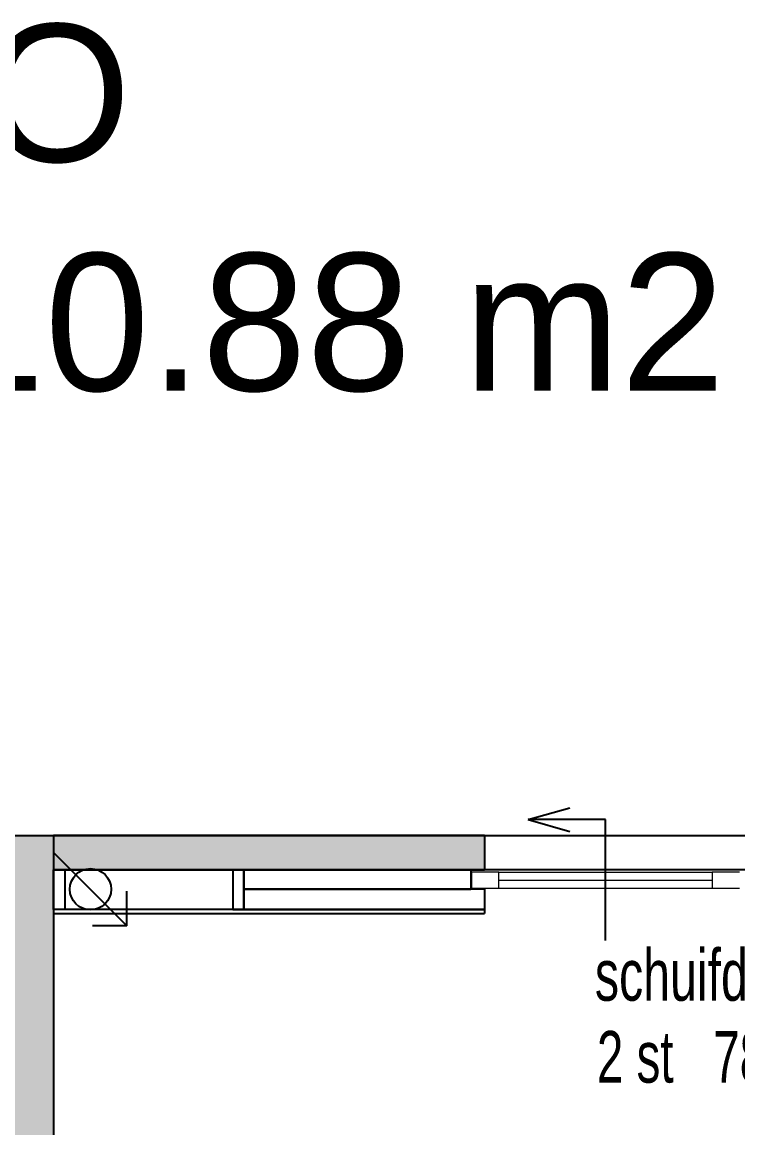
# Model space of a CAD drawing. Header units: millimetres. Extents: x 0 to 59350, y 0 to 29700.
# Drawn here: x 38753 to 39273, y 18796 to 19600 of the extents above; entities that cross this region are included whole.
import ezdxf

# ---------------------------------------------------------------- set-up
doc = ezdxf.new("R2010")
doc.units = ezdxf.units.MM
doc.linetypes.add('PUNKT2_S9', pattern=[1, 0, -1])
doc.layers.add('Standard', color=7, linetype='Continuous', lineweight=25)
doc.styles.add('ARIAL', font='arial.ttf')

msp = doc.modelspace()

# ---------------------------------------------------------------- hatches: boundary and pattern name
at = {"layer": 'Standard', "linetype": 'PUNKT2_S9', "lineweight": 18}
msp.add_hatch(color=9, dxfattribs=at).paths.add_polyline_path([(38745.55, 19008.72), (38745.55, 18083.72), (38775.55, 18083.72), (38775.55, 19008.72)])
at = {"layer": 'Standard', "linetype": 'PUNKT2_S9', "lineweight": 25}
msp.add_hatch(color=9, dxfattribs=at).paths.add_polyline_path([(39088.8, 18983.72), (39088.8, 19008.72), (38775.55, 19008.72), (38775.55, 18983.72)])

# ---------------------------------------------------------------- linework, layer by layer
at = {"layer": 'Standard', "color": 1, "linetype": 'Continuous', "lineweight": -3}
for p, q in [((39120.55, 19020.22), (39150.8, 19028.86)), ((39120.55, 19020.22), (39150.8, 19011.58)), ((39176.74, 19020.22), (39120.55, 19020.22)), ((39176.74, 18932.22), (39176.74, 19020.22))]:
    msp.add_line(p, q, dxfattribs=at)
at = {"layer": 'Standard', "color": 7, "linetype": 'Continuous', "lineweight": -3}
for p, q in [((38025.55, 19008.72), (39650.8, 19008.72)), ((39088.8, 19008.72), (38775.55, 19008.72)), ((38775.55, 19008.72), (38775.55, 18983.72)), ((39088.8, 19008.72), (39088.8, 18983.72)), ((38775.78, 18996.11), (38828.82, 18943.08)), ((38775.55, 18983.72), (39078.8, 18983.72)), ((39675.8, 18983.72), (38775.55, 18983.72)), ((38775.55, 18983.72), (38775.55, 18113.72)), ((39078.8, 18983.72), (39088.8, 18983.72)), ((38828.82, 18943.08), (38828.82, 18968.08)), ((39078.8, 18969.72), (38913.8, 18969.72)), ((38913.8, 18969.72), (38913.8, 18954.97)), ((39088.8, 18969.72), (39078.8, 18969.72)), ((39088.8, 18969.72), (39088.8, 18954.97)), ((38913.8, 18954.97), (39088.8, 18954.97)), ((38828.82, 18943.08), (38803.82, 18943.08))]:
    msp.add_line(p, q, dxfattribs=at)
at = {"layer": 'Standard', "color": 253, "linetype": 'Continuous', "lineweight": 18}
for p, q in [((38775.55, 19008.72), (38745.55, 19008.72)), ((38775.55, 18983.72), (38775.55, 19008.72)), ((38775.55, 18113.72), (38775.55, 18983.72))]:
    msp.add_line(p, q, dxfattribs=at)
at = {"layer": 'Standard', "color": 255, "linetype": 'Continuous', "lineweight": -3}
for p, q in [((38775.55, 18983.72), (38783.55, 18983.72)), ((38775.55, 18954.97), (38775.55, 18983.72)), ((38783.55, 18983.72), (38783.55, 18954.97)), ((38913.8, 18983.72), (38905.8, 18983.72)), ((38905.8, 18983.72), (38905.8, 18954.97)), ((38913.8, 18954.97), (38913.8, 18983.72)), ((38783.55, 18954.97), (38775.55, 18954.97)), ((38905.8, 18954.97), (38913.8, 18954.97))]:
    msp.add_line(p, q, dxfattribs=at)
at = {"layer": 'Standard', "color": 51, "linetype": 'Continuous', "lineweight": -3}
for p, q in [((39078.8, 18983.72), (38913.8, 18983.72)), ((38913.8, 18983.72), (38913.8, 18969.72)), ((39078.8, 18983.72), (39078.8, 18981.97)), ((39078.8, 18981.97), (39078.8, 18970.47)), ((39078.8, 18970.47), (39078.8, 18969.72)), ((38913.8, 18969.72), (39078.8, 18969.72))]:
    msp.add_line(p, q, dxfattribs=at)
at = {"layer": 'Standard', "color": 2, "linetype": 'Continuous', "lineweight": 18}
for p, q in [((39079.3, 18981.97), (39078.8, 18981.97)), ((39078.8, 18981.97), (39078.8, 18970.47)), ((39079.3, 18970.47), (39079.3, 18981.97)), ((39099.3, 18981.97), (39079.3, 18981.97)), ((39079.3, 18981.97), (39079.3, 18970.47)), ((39099.3, 18970.47), (39099.3, 18981.97)), ((39099.3, 18981.97), (39254.17, 18981.97)), ((39274.17, 18981.97), (39254.17, 18981.97)), ((39254.17, 18981.97), (39254.17, 18970.47)), ((39078.8, 18970.47), (39079.3, 18970.47)), ((39079.3, 18970.47), (39099.3, 18970.47)), ((39099.3, 18976.22), (39254.17, 18976.22)), ((39099.3, 18970.47), (39254.17, 18970.47)), ((39254.17, 18970.47), (39274.17, 18970.47))]:
    msp.add_line(p, q, dxfattribs=at)
at = {"layer": 'Standard', "color": 253, "linetype": 'Continuous', "lineweight": -3}
for p, q in [((39088.8, 18954.97), (38775.55, 18954.97)), ((38775.55, 18954.97), (38775.55, 18951.84)), ((39088.8, 18954.97), (39088.8, 18951.84)), ((38775.55, 18951.84), (39088.8, 18951.84))]:
    msp.add_line(p, q, dxfattribs=at)
at = {"layer": 'Standard', "color": 7, "linetype": 'Continuous', "lineweight": -3}
msp.add_circle((38802.3, 18969.59), 15, dxfattribs=at)

# ---------------------------------------------------------------- texts
at = {"layer": 'Standard', "color": 7, "linetype": 'Continuous', "lineweight": -3, "char_height": 100, "attachment_point": 7, "style": 'ARIAL'}
for s, insert, width in [('\\W0.99;GO', (38616.83, 19497), 266.2018), ('\\W0.98;110.88\\~m2', (38616.83, 19330.5), 712.3674)]:
    msp.add_mtext(s, dxfattribs=dict(at, insert=insert, width=width))
at = {"layer": 'Standard', "color": 5, "linetype": 'Continuous', "lineweight": 70, "char_height": 37.5, "attachment_point": 7, "style": 'ARIAL'}
for s, insert, width in [('\\W0.67;schuifdeuren\\~(stomp)', (39169.04, 18877.23), 342.1389), ('\\W0.66;2\\~st\\~\\~\\~780\\~x\\~2315\\~mm', (39170.5, 18828.48), 339.1102)]:
    msp.add_mtext(s, dxfattribs=dict(at, insert=insert, width=width))

doc.saveas('drawing.dxf')
